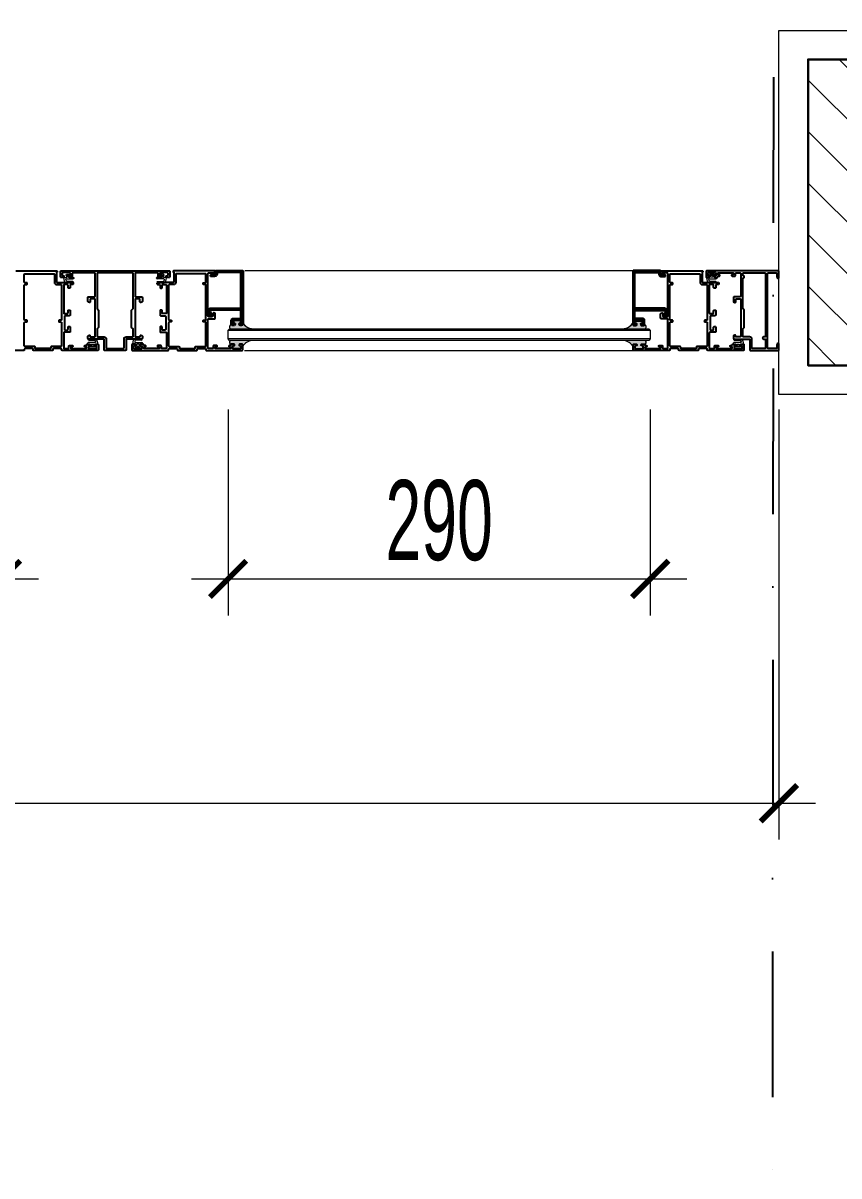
# Model space of a CAD drawing. Header units: millimetres. Extents: x 1336014 to 2939047, y -333549 to -60566.
# Drawn here: x 1463325 to 1463885, y -218156 to -217365 of the extents above; entities that cross this region are included whole.
import ezdxf

# ---------------------------------------------------------------- set-up
doc = ezdxf.new("R2010")
doc.units = ezdxf.units.MM
doc.header["$MEASUREMENT"] = 0
doc.linetypes.add('DASHDOT', pattern=[1, 0.5, -0.25, 0, -0.25])
doc.linetypes.add('HIDDEN', pattern=[0.375, 0.25, -0.125])
for name, color, linetype, lineweight in [('01.Cut', 255, 'Continuous', 35), ('08.Dim', 156, 'Continuous', 15), ('09.Hatch', 250, 'Continuous', 5), ('KT KHUNG BAO', 96, 'Continuous', 9), ('kính', 54, 'Continuous', 9), ('nep', 9, 'Continuous', 15), ('Ron', 15, 'Continuous', 9), ('silicon', 211, 'Continuous', 9), ('wall', 4, 'Continuous', 9), ('Đường gióng', 251, 'Continuous', 9)]:
    doc.layers.add(name, color=color, linetype=linetype, lineweight=lineweight)
doc.layers.add('1', color=4, linetype='Continuous')
doc.layers.add('TRUC', color=250, linetype='DASHDOT')
doc.styles.add('TT5_Text Dim', font='hoatbif.shx', dxfattribs={"width": 0.6})
doc.dimstyles.new('TT5_Dim 1-25', dxfattribs={"dimscale": 25, "dimtxt": 2.2, "dimasz": 1, "dimexe": 1, "dimexo": 0, "dimgap": 0.5, "dimtad": 1, "dimdec": 0, "dimzin": 0, "dimdsep": 46, "dimtxsty": 'TT5_Text Dim', "dimblk": 'ARCHTICK', "dimcen": 0, "dimdle": 1, "dimclrd": 256, "dimclre": 256, "dimclrt": 1, "dimadec": 0, "dimazin": 0, "dimtfac": 0.015, "dimtdec": 0, "dimtix": 1, "dimtmove": 2, "dimatfit": 3, "dimldrblk": 'DOT', "dimfxl": 1, "dimtolj": 1, "dimtzin": 0, "dimlwd": -1, "dimlwe": -1, "dimarcsym": 1})

# ---------------------------------------------------------------- blocks, each defined once
blk = doc.blocks.new('gioang')
at = {"layer": 'Ron'}
for p, q in [((-0.91, 3.28), (-0.91, 3.58)), ((0.83, 3.78), (-0.71, 3.78)), ((4.09, 2.78), (-0.41, 2.78)), ((0, 0), (4.16, 0.1)), ((0.56, 5.29), (0.97, 5.89)), ((0.83, 4.98), (0.73, 4.98)), ((1.03, 3.98), (1.03, 4.78)), ((1.63, 4.13), (1.63, 5.03)), ((3.23, 5.23), (1.83, 5.23)), ((3.43, 4.13), (3.43, 5.03)), ((4.49, 5.29), (4.09, 5.89)), ((4.45, 1.59), (4.58, 2.17)), ((5.54, 1.1), (6.09, 3.51))]:
    blk.add_line(p, q, dxfattribs=at)
for points in [[(-0.1, 0.99), (3.98, 1.2)], [(1.83, 3.93), (3.23, 3.93)]]:
    blk.add_lwpolyline(points, dxfattribs=at)
for points in [[(4.09, 5.89, 0.248897), (3.92, 5.98), (1.13, 5.98, 0.248897), (0.97, 5.89)], [(6.09, 3.51, 0.527023), (5.9, 3.78), (4.23, 3.78, -0.414214), (4.03, 3.98), (4.03, 4.78, -0.414214), (4.23, 4.98), (4.33, 4.98, 0.601413), (4.49, 5.29)]]:
    blk.add_lwpolyline(points, format="xyb", dxfattribs=at)
for centre, radius, start, end in [((-0.71, 3.58), 0.2, 90, 180), ((-0.41, 3.28), 0.5, 180, 270), ((-0.04, 0.5), 0.5, 96.819, 274.7291), ((0.73, 5.18), 0.2, 145.907, 270), ((0.83, 4.78), 0.2, 0, 90), ((0.83, 3.98), 0.2, 270, 0), ((1.83, 5.03), 0.2, 90, 180), ((1.83, 4.13), 0.2, 180, 269.9998), ((3.23, 5.03), 0.2, 0, 90), ((3.23, 4.13), 0.2, 269.9998, 0), ((3.96, 1.7), 0.5, 272.9056, 347.163), ((4.09, 2.28), 0.5, 347.163, 90), ((4.13, 1.6), 1.5, 271.4321, 340.571)]:
    blk.add_arc(centre, radius, start, end, dxfattribs=at)
blk = doc.blocks.new('_ARCHTICK')
at = {"const_width": 0.15}
blk.add_lwpolyline([(-0.5, -0.5), (0.5, 0.5)], dxfattribs=at)
blk = doc.blocks.new('*D2124')
at = {"layer": '08.Dim', "ltscale": 200, "transparency": 16777216}
for p, q in [((1463020.88, -217630.22), (1463020.88, -217771.56)), ((1463310.48, -217630.22), (1463310.48, -217771.56)), ((1462995.88, -217746.56), (1463335.48, -217746.56))]:
    blk.add_line(p, q, dxfattribs=at)
at = {"layer": 'Defpoints', "color": 0, "ltscale": 200, "transparency": 16777216}
for p in [(1463020.88, -217630.22), (1463310.48, -217630.22), (1463310.48, -217746.56)]:
    blk.add_point(p, dxfattribs=at)
at = {"layer": '08.Dim', "ltscale": 200, "transparency": 16777216, "xscale": 25, "yscale": 25, "zscale": 25, "rotation": 180}
blk.add_blockref('_ARCHTICK', (1463020.88, -217746.56), dxfattribs=at)
at = {"layer": '08.Dim', "ltscale": 200, "transparency": 16777216, "xscale": 25, "yscale": 25, "zscale": 25}
blk.add_blockref('_ARCHTICK', (1463310.48, -217746.56), dxfattribs=at)
at = {"layer": '08.Dim', "color": 1, "ltscale": 200, "transparency": 16777216, "insert": (1463165.68, -217706.56), "char_height": 55, "attachment_point": 5, "style": 'TT5_Text Dim'}
blk.add_mtext('\\A1;290', dxfattribs=at)
blk = doc.blocks.new('_DOT')
blk.add_line((-0.5, 0), (-1, 0))
at = {"const_width": 0.5}
blk.add_lwpolyline([(-0.25, 0, 1), (0.25, 0, 1)], format="xyb", close=True, dxfattribs=at)
blk = doc.blocks.new('*D2125')
at = {"layer": '08.Dim', "ltscale": 200, "transparency": 16777216}
for p, q in [((1463465.48, -217630.22), (1463465.48, -217771.56)), ((1463755.08, -217630.22), (1463755.08, -217771.56)), ((1463440.48, -217746.56), (1463780.08, -217746.56))]:
    blk.add_line(p, q, dxfattribs=at)
at = {"layer": 'Defpoints', "color": 0, "ltscale": 200, "transparency": 16777216}
for p in [(1463465.48, -217630.22), (1463755.08, -217630.22), (1463755.08, -217746.56)]:
    blk.add_point(p, dxfattribs=at)
at = {"layer": '08.Dim', "ltscale": 200, "transparency": 16777216, "xscale": 25, "yscale": 25, "zscale": 25, "rotation": 180}
blk.add_blockref('_ARCHTICK', (1463465.48, -217746.56), dxfattribs=at)
at = {"layer": '08.Dim', "ltscale": 200, "transparency": 16777216, "xscale": 25, "yscale": 25, "zscale": 25}
blk.add_blockref('_ARCHTICK', (1463755.08, -217746.56), dxfattribs=at)
at = {"layer": '08.Dim', "color": 1, "ltscale": 200, "transparency": 16777216, "insert": (1463610.28, -217706.56), "char_height": 55, "attachment_point": 5, "style": 'TT5_Text Dim'}
blk.add_mtext('\\A1;290', dxfattribs=at)
blk = doc.blocks.new('*D2135')
at = {"layer": '08.Dim', "ltscale": 200, "transparency": 16777216}
for p, q in [((1462043.38, -217630.22), (1462043.38, -217925.56)), ((1463843.38, -217630.22), (1463843.38, -217925.56)), ((1462018.38, -217900.56), (1463868.38, -217900.56))]:
    blk.add_line(p, q, dxfattribs=at)
at = {"layer": 'Defpoints', "color": 0, "ltscale": 200, "transparency": 16777216}
for p in [(1462043.38, -217630.22), (1463843.38, -217630.22), (1463843.38, -217900.56)]:
    blk.add_point(p, dxfattribs=at)
at = {"layer": '08.Dim', "ltscale": 200, "transparency": 16777216, "xscale": 25, "yscale": 25, "zscale": 25, "rotation": 180}
blk.add_blockref('_ARCHTICK', (1462043.38, -217900.56), dxfattribs=at)
at = {"layer": '08.Dim', "ltscale": 200, "transparency": 16777216, "xscale": 25, "yscale": 25, "zscale": 25}
blk.add_blockref('_ARCHTICK', (1463843.38, -217900.56), dxfattribs=at)
at = {"layer": '08.Dim', "color": 1, "ltscale": 200, "transparency": 16777216, "insert": (1462943.38, -217860.56), "char_height": 55, "attachment_point": 5, "style": 'TT5_Text Dim'}
blk.add_mtext('\\A1;1800', dxfattribs=at)

msp = doc.modelspace()

# ---------------------------------------------------------------- hatches: boundary and pattern name
at = {"layer": '09.Hatch', "ltscale": 0.5}
h = msp.add_hatch(dxfattribs=at)
h.set_pattern_fill('ANSI31', color=256, scale=200, angle=180, style=0)
h.set_pattern_definition([(315, (1456476.283, -216805.24), (-17.67767, -17.67767), [])])
h.paths.add_polyline_path([(1463863.38, -217599.93), (1464047.14, -217599.93), (1464047.14, -217511.4), (1464065.02, -217511.4), (1464032.74, -217499.06), (1464047.14, -217487.2), (1464047.14, -217389.93), (1463863.38, -217389.93)])
at = {"layer": 'Đường gióng'}
for points in [[(1463478.5, -217573.6, 0.10198), (1463481.9, -217574.8), (1463466.94, -217574.8, -0.235459), (1463466.56, -217573.01, -0.252466), (1463467.88, -217571.58), (1463467.88, -217571.75, 0.414214), (1463468.38, -217572.25), (1463469.59, -217572.25, 0.339454), (1463470.07, -217571.88), (1463470.17, -217571.51, 0.493145), (1463469.98, -217571.25), (1463469.38, -217571.25, -0.414214), (1463468.88, -217570.75), (1463468.88, -217569.45, -0.414214), (1463469.38, -217568.95), (1463473.98, -217568.95, -0.414214), (1463474.48, -217569.45), (1463474.48, -217570.75, -0.414214), (1463473.98, -217571.25), (1463473.38, -217571.25, 0.493145), (1463473.19, -217571.51), (1463473.29, -217571.88, 0.339454), (1463473.77, -217572.25), (1463474.98, -217572.25, 0.414214), (1463475.48, -217571.75), (1463475.48, -217570.6, 0.124876)], [(1463740.26, -217573.6, -0.10198), (1463736.86, -217574.8), (1463751.82, -217574.8, 0.235459), (1463752.21, -217573.01, 0.252466), (1463750.88, -217571.58), (1463750.88, -217571.75, -0.414214), (1463750.38, -217572.25), (1463749.17, -217572.25, -0.339454), (1463748.69, -217571.88), (1463748.59, -217571.51, -0.493145), (1463748.78, -217571.25), (1463749.38, -217571.25, 0.414214), (1463749.88, -217570.75), (1463749.88, -217569.45, 0.414214), (1463749.38, -217568.95), (1463744.78, -217568.95, 0.414214), (1463744.28, -217569.45), (1463744.28, -217570.75, 0.414214), (1463744.78, -217571.25), (1463745.38, -217571.25, -0.493145), (1463745.57, -217571.51), (1463745.47, -217571.88, -0.339454), (1463744.99, -217572.25), (1463743.78, -217572.25, -0.414214), (1463743.28, -217571.75), (1463743.28, -217570.6, -0.124876)], [(1463472.92, -217586.34), (1463473.78, -217586.34, -0.414214), (1463474.28, -217586.84), (1463474.28, -217588.14, -0.414214), (1463473.78, -217588.64), (1463469.18, -217588.64, -0.414214), (1463468.68, -217588.14), (1463468.68, -217586.84, -0.414214), (1463469.18, -217586.34), (1463470.04, -217586.34), (1463469.77, -217585.34), (1463466.93, -217585.34, -0.347773), (1463466.94, -217582.78), (1463482.55, -217582.79, 0.252972), (1463475.48, -217586.98), (1463475.48, -217585.34), (1463473.19, -217585.34)], [(1463743.28, -217586.98), (1463743.28, -217585.84, -0.414214), (1463743.78, -217585.34), (1463745.19, -217585.34, -0.339454), (1463745.67, -217585.71), (1463745.77, -217586.08, -0.493145), (1463745.58, -217586.34), (1463744.98, -217586.34, 0.414214), (1463744.48, -217586.84), (1463744.48, -217588.14, 0.414214), (1463744.98, -217588.64), (1463749.58, -217588.64, 0.414214), (1463750.08, -217588.14), (1463750.08, -217586.84, 0.414214), (1463749.58, -217586.34), (1463748.98, -217586.34, -0.493145), (1463748.79, -217586.08), (1463748.89, -217585.71, -0.339454), (1463749.37, -217585.34), (1463750.78, -217585.34, -0.406996), (1463751.28, -217585.82, 0.452226), (1463751.82, -217582.78), (1463736.21, -217582.79, -0.253001)]]:
    msp.add_hatch(color=256, dxfattribs=at).paths.add_polyline_path(points)

# ---------------------------------------------------------------- linework, layer by layer
at = {"layer": '01.Cut'}
for points in [[(1463458.18, -217535.95, 0.414214), (1463457.68, -217536.45), (1463457.68, -217537.15, -0.414214), (1463456.18, -217538.65), (1463453.8, -217538.65, -0.668179), (1463453.59, -217538.14), (1463454.33, -217537.4, -0.339454), (1463454.93, -217537.32), (1463455.44, -217537.61, 0.131652), (1463455.59, -217537.65), (1463456.18, -217537.65, 0.414214), (1463456.68, -217537.15), (1463456.68, -217535.45, -0.414214), (1463457.18, -217534.95), (1463475.18, -217534.95, -0.414214), (1463475.48, -217535.25), (1463475.48, -217571.75, -0.414214), (1463474.98, -217572.25), (1463473.77, -217572.25, -0.339454), (1463473.29, -217571.88), (1463473.19, -217571.51, -0.493145), (1463473.38, -217571.25), (1463473.98, -217571.25, 0.414214), (1463474.48, -217570.75), (1463474.48, -217569.45, 0.414214), (1463473.98, -217568.95), (1463469.38, -217568.95, 0.414214), (1463468.88, -217569.45), (1463468.88, -217570.75, 0.414214), (1463469.38, -217571.25), (1463469.98, -217571.25, -0.493145), (1463470.17, -217571.51), (1463470.07, -217571.88, -0.339454), (1463469.59, -217572.25), (1463468.38, -217572.25, -0.414214), (1463467.88, -217571.75), (1463467.88, -217568.95, -0.414214), (1463468.88, -217567.95), (1463473.98, -217567.95, 0.414214), (1463474.48, -217567.45), (1463474.48, -217562.39, 0.414214), (1463473.98, -217561.89), (1463453.98, -217561.89, 0.57735), (1463453.11, -217563.39), (1463453.94, -217564.83, 0.213422), (1463454.27, -217565.07, -0.40704), (1463454.82, -217565.88, -0.697588), (1463453.52, -217566.1), (1463452.25, -217563.89, -0.57735), (1463453.98, -217560.89), (1463473.98, -217560.89, 0.414214), (1463474.48, -217560.39), (1463474.48, -217536.45, 0.414214), (1463473.98, -217535.95)], [(1463760.68, -217536.04, -0.414214), (1463761.18, -217536.54), (1463761.18, -217537.24, 0.414214), (1463762.68, -217538.74), (1463765.06, -217538.74, 0.668179), (1463765.28, -217538.22), (1463764.53, -217537.48, 0.339454), (1463763.93, -217537.4), (1463763.42, -217537.69, -0.131652), (1463763.27, -217537.74), (1463762.68, -217537.74, -0.414214), (1463762.18, -217537.24), (1463762.18, -217535.54, 0.414214), (1463761.68, -217535.04), (1463743.68, -217535.04, 0.414214), (1463743.38, -217535.34), (1463743.38, -217571.84, 0.414214), (1463743.88, -217572.34), (1463745.09, -217572.34, 0.339454), (1463745.57, -217571.96), (1463745.67, -217571.59, 0.493145), (1463745.48, -217571.34), (1463744.88, -217571.34, -0.414214), (1463744.38, -217570.84), (1463744.38, -217569.54, -0.414214), (1463744.88, -217569.04), (1463749.48, -217569.04, -0.414214), (1463749.98, -217569.54), (1463749.98, -217570.84, -0.414214), (1463749.48, -217571.34), (1463748.88, -217571.34, 0.493145), (1463748.69, -217571.59), (1463748.79, -217571.96, 0.339454), (1463749.27, -217572.34), (1463750.48, -217572.34, 0.414214), (1463750.98, -217571.84), (1463750.98, -217569.04, 0.414214), (1463749.98, -217568.04), (1463744.88, -217568.04, -0.414214), (1463744.38, -217567.54), (1463744.38, -217562.48, -0.414214), (1463744.88, -217561.98), (1463764.88, -217561.98, -0.57735), (1463765.75, -217563.48), (1463764.92, -217564.91, -0.213422), (1463764.59, -217565.15, 0.40704), (1463764.04, -217565.96, 0.697588), (1463765.34, -217566.19), (1463766.61, -217563.98, 0.57735), (1463764.88, -217560.98), (1463744.88, -217560.98, -0.414214), (1463744.38, -217560.48), (1463744.38, -217536.54, -0.414214), (1463744.88, -217536.04)]]:
    msp.add_lwpolyline(points, format="xyb", close=True, dxfattribs=at)
at = {"layer": '1'}
msp.add_lwpolyline([(1463319.78, -217535.04), (1463347.78, -217535.04, -0.414214), (1463348.28, -217535.54, -0.414214), (1463347.78, -217536.04), (1463347.78, -217542.54, 0.414214), (1463348.28, -217543.04), (1463358.78, -217543.04, -0.414214), (1463359.28, -217543.54), (1463359.28, -217543.94, -0.414214), (1463358.78, -217544.44), (1463357.68, -217544.44, 0.414214), (1463357.18, -217544.94), (1463357.18, -217546.44, -0.414214), (1463356.68, -217546.94), (1463356.18, -217546.94, -0.414214), (1463355.68, -217546.44), (1463355.68, -217544.94, 0.414214), (1463355.18, -217544.44), (1463353.18, -217544.44, 0.414214), (1463352.68, -217544.94), (1463352.68, -217563.94, 0.414214), (1463353.18, -217564.44), (1463355.18, -217564.44, 0.414214), (1463355.68, -217563.94), (1463355.68, -217562.44, -0.414214), (1463356.18, -217561.94), (1463356.68, -217561.94, -0.414214), (1463357.18, -217562.44), (1463357.18, -217565.34, -0.414214), (1463356.68, -217565.84), (1463353.78, -217565.84, 0.414214), (1463353.28, -217566.34), (1463353.28, -217575.3, 0.414214), (1463353.78, -217575.8), (1463355.18, -217575.8, 0.414214), (1463355.68, -217575.3), (1463355.68, -217573.8, -0.414214), (1463356.18, -217573.3), (1463356.68, -217573.3, -0.414214), (1463357.18, -217573.8), (1463357.18, -217576.7, -0.414214), (1463356.68, -217577.2), (1463353.18, -217577.2, 0.414214), (1463352.68, -217577.7), (1463352.68, -217587.94, 0.414214), (1463353.18, -217588.44), (1463355.78, -217588.44, 0.414214), (1463356.28, -217587.94), (1463356.28, -217586.74, -0.414214), (1463356.78, -217586.24), (1463358.49, -217586.24, -0.414214), (1463358.98, -217586.73), (1463358.98, -217586.75, -0.414214), (1463358.49, -217587.24), (1463357.98, -217587.24, 0.414214), (1463357.48, -217587.74), (1463357.48, -217587.94, 0.414214), (1463357.98, -217588.44), (1463367.98, -217588.44, 0.414214), (1463368.48, -217587.94), (1463368.48, -217587.74, 0.414214), (1463367.98, -217587.24), (1463367.47, -217587.24, -0.414214), (1463366.98, -217586.75), (1463366.98, -217586.73, -0.414214), (1463367.47, -217586.24), (1463368.18, -217586.24, 0.414214), (1463368.48, -217585.94), (1463368.48, -217585.84, -0.414214), (1463368.98, -217585.34), (1463370.39, -217585.34, -0.339454), (1463370.87, -217585.71), (1463370.97, -217586.08, -0.493145), (1463370.78, -217586.34), (1463370.18, -217586.34, 0.414214), (1463369.68, -217586.84), (1463369.68, -217588.14, 0.414214), (1463370.18, -217588.64), (1463374.78, -217588.64, 0.414214), (1463375.28, -217588.14), (1463375.28, -217586.84, 0.414214), (1463374.78, -217586.34), (1463374.18, -217586.34, -0.493145), (1463373.99, -217586.08), (1463374.09, -217585.71, -0.339454), (1463374.57, -217585.34), (1463375.98, -217585.34, -0.414214), (1463376.48, -217585.84), (1463376.48, -217589.34, -0.414214), (1463375.98, -217589.84), (1463351.78, -217589.84, -0.414214), (1463351.28, -217589.34), (1463351.28, -217588.84, 0.414214), (1463350.78, -217588.34), (1463345.78, -217588.34, 0.414214), (1463345.28, -217588.84), (1463345.28, -217589.34, -0.414214), (1463344.78, -217589.84), (1463332.18, -217589.84, -0.414214), (1463331.68, -217589.34), (1463331.68, -217588.84, 0.414214), (1463331.18, -217588.34), (1463326.18, -217588.34, 0.414214), (1463325.68, -217588.84), (1463325.68, -217589.34, -0.414214), (1463325.18, -217589.84), (1463300.98, -217589.84, -0.414214)], format="xyb", dxfattribs=at)
for points in [[(1463327.68, -217569.44, 0.414214), (1463327.18, -217568.94), (1463326.18, -217568.94, -0.414214), (1463325.68, -217568.44), (1463325.68, -217544.94, -0.414214), (1463326.18, -217544.44), (1463327.18, -217544.44, 0.414214), (1463327.68, -217543.94), (1463327.68, -217543.74, 0.414214), (1463327.18, -217543.24), (1463326.18, -217543.24, -0.414214), (1463325.68, -217542.74), (1463325.68, -217537.54, -0.414214), (1463326.18, -217537.04), (1463345.88, -217537.04, -0.414214), (1463346.38, -217537.54), (1463346.38, -217542.94, 0.414214), (1463347.88, -217544.44), (1463350.78, -217544.44, -0.414214), (1463351.28, -217544.94), (1463351.28, -217568.44, -0.414214), (1463350.78, -217568.94), (1463349.78, -217568.94, 0.414214), (1463349.28, -217569.44), (1463349.28, -217569.64, 0.414214), (1463349.78, -217570.14), (1463350.78, -217570.14, -0.414214), (1463351.28, -217570.64), (1463351.28, -217586.44, -0.414214), (1463350.78, -217586.94), (1463344.38, -217586.94, 0.414214), (1463343.88, -217587.44), (1463343.88, -217587.94, -0.414214), (1463343.38, -217588.44), (1463333.58, -217588.44, -0.414214), (1463333.08, -217587.94), (1463333.08, -217587.44, 0.414214), (1463332.58, -217586.94), (1463326.18, -217586.94, -0.414214), (1463325.68, -217586.44), (1463325.68, -217570.64, -0.414214), (1463326.18, -217570.14), (1463327.18, -217570.14, 0.414214), (1463327.68, -217569.64)], [(1463387.98, -217535.04), (1463424.98, -217535.04, -0.414214), (1463425.48, -217535.54), (1463425.48, -217539.04, -0.414214), (1463424.98, -217539.54), (1463423.57, -217539.54, -0.339454), (1463423.09, -217539.16), (1463422.99, -217538.79, -0.493145), (1463423.18, -217538.54), (1463423.78, -217538.54, 0.414214), (1463424.28, -217538.04), (1463424.28, -217536.74, 0.414214), (1463423.78, -217536.24), (1463419.18, -217536.24, 0.414214), (1463418.68, -217536.74), (1463418.68, -217538.04, 0.414214), (1463419.18, -217538.54), (1463419.78, -217538.54, -0.493145), (1463419.97, -217538.79), (1463419.87, -217539.16, -0.339454), (1463419.39, -217539.54), (1463417.98, -217539.54, -0.414214), (1463417.48, -217539.04), (1463417.48, -217536.94, 0.414214), (1463416.98, -217536.44), (1463402.18, -217536.44, 0.414214), (1463401.68, -217536.94), (1463401.68, -217552.34, 0.414214), (1463402.18, -217552.84), (1463406.18, -217552.84, -0.414214), (1463406.68, -217553.34), (1463406.68, -217556.06, -0.339454), (1463406.31, -217556.54), (1463405.66, -217556.72, -0.493145), (1463405.03, -217556.24), (1463405.03, -217554.74, 0.414214), (1463404.53, -217554.24), (1463402.18, -217554.24, 0.414214), (1463401.68, -217554.74), (1463401.68, -217579.94, 0.414214), (1463402.18, -217580.44), (1463404.78, -217580.44, 0.414214), (1463405.28, -217579.94), (1463405.28, -217579.54, -0.493145), (1463405.66, -217579.25), (1463406.31, -217579.42, -0.339454), (1463406.68, -217579.9), (1463406.68, -217581.34, -0.414214), (1463406.18, -217581.84), (1463395.98, -217581.84, 0.414214), (1463395.48, -217582.34), (1463395.48, -217589.34, -0.414214), (1463394.98, -217589.84), (1463387.98, -217589.84), (1463380.98, -217589.84, -0.414214), (1463380.48, -217589.34), (1463380.48, -217582.34, 0.414214), (1463379.98, -217581.84), (1463369.78, -217581.84, -0.414214), (1463369.28, -217581.34), (1463369.28, -217579.9, -0.339454), (1463369.65, -217579.42), (1463370.3, -217579.25, -0.493145), (1463370.68, -217579.54), (1463370.68, -217579.94, 0.414214), (1463371.18, -217580.44), (1463373.78, -217580.44, 0.414214), (1463374.28, -217579.94), (1463374.28, -217554.74, 0.414214), (1463373.78, -217554.24), (1463371.43, -217554.24, 0.414214), (1463370.93, -217554.74), (1463370.93, -217556.24, -0.493145), (1463370.3, -217556.72), (1463369.65, -217556.54, -0.339454), (1463369.28, -217556.06), (1463369.28, -217553.34, -0.414214), (1463369.78, -217552.84), (1463373.78, -217552.84, 0.414214), (1463374.28, -217552.34), (1463374.28, -217536.94, 0.414214), (1463373.78, -217536.44), (1463358.98, -217536.44, 0.414214), (1463358.48, -217536.94), (1463358.48, -217539.04, -0.414214), (1463357.98, -217539.54), (1463356.57, -217539.54, -0.339454), (1463356.09, -217539.16), (1463355.99, -217538.79, -0.493145), (1463356.18, -217538.54), (1463356.78, -217538.54, 0.414214), (1463357.28, -217538.04), (1463357.28, -217536.74, 0.414214), (1463356.78, -217536.24), (1463352.18, -217536.24, 0.414214), (1463351.68, -217536.74), (1463351.68, -217538.04, 0.414214), (1463352.18, -217538.54), (1463352.78, -217538.54, -0.493145), (1463352.97, -217538.79), (1463352.87, -217539.16, -0.339454), (1463352.39, -217539.54), (1463350.98, -217539.54, -0.414214), (1463350.48, -217539.04), (1463350.48, -217535.54, -0.414214), (1463350.98, -217535.04)], [(1463387.98, -217535.04), (1463424.98, -217535.04, -0.414214), (1463425.48, -217535.54), (1463425.48, -217539.04, -0.414214), (1463424.98, -217539.54), (1463423.57, -217539.54, -0.339454), (1463423.09, -217539.16), (1463422.99, -217538.79, -0.493145), (1463423.18, -217538.54), (1463423.78, -217538.54, 0.414214), (1463424.28, -217538.04), (1463424.28, -217536.74, 0.414214), (1463423.78, -217536.24), (1463419.18, -217536.24, 0.414214), (1463418.68, -217536.74), (1463418.68, -217538.04, 0.414214), (1463419.18, -217538.54), (1463419.78, -217538.54, -0.493145), (1463419.97, -217538.79), (1463419.87, -217539.16, -0.339454), (1463419.39, -217539.54), (1463417.98, -217539.54, -0.414214), (1463417.48, -217539.04), (1463417.48, -217536.94, 0.414214), (1463416.98, -217536.44), (1463402.18, -217536.44, 0.414214), (1463401.68, -217536.94), (1463401.68, -217552.34, 0.414214), (1463402.18, -217552.84), (1463406.18, -217552.84, -0.414214), (1463406.68, -217553.34), (1463406.68, -217556.06, -0.339454), (1463406.31, -217556.54), (1463405.66, -217556.72, -0.493145), (1463405.03, -217556.24), (1463405.03, -217554.74, 0.414214), (1463404.53, -217554.24), (1463402.18, -217554.24, 0.414214), (1463401.68, -217554.74), (1463401.68, -217579.94, 0.414214), (1463402.18, -217580.44), (1463404.78, -217580.44, 0.414214), (1463405.28, -217579.94), (1463405.28, -217579.54, -0.493145), (1463405.66, -217579.25), (1463406.31, -217579.42, -0.339454), (1463406.68, -217579.9), (1463406.68, -217581.34, -0.414214), (1463406.18, -217581.84), (1463395.98, -217581.84, 0.414214), (1463395.48, -217582.34), (1463395.48, -217589.34, -0.414214), (1463394.98, -217589.84), (1463387.98, -217589.84), (1463380.98, -217589.84, -0.414214), (1463380.48, -217589.34), (1463380.48, -217582.34, 0.414214), (1463379.98, -217581.84), (1463369.78, -217581.84, -0.414214), (1463369.28, -217581.34), (1463369.28, -217579.9, -0.339454), (1463369.65, -217579.42), (1463370.3, -217579.25, -0.493145), (1463370.68, -217579.54), (1463370.68, -217579.94, 0.414214), (1463371.18, -217580.44), (1463373.78, -217580.44, 0.414214), (1463374.28, -217579.94), (1463374.28, -217554.74, 0.414214), (1463373.78, -217554.24), (1463371.43, -217554.24, 0.414214), (1463370.93, -217554.74), (1463370.93, -217556.24, -0.493145), (1463370.3, -217556.72), (1463369.65, -217556.54, -0.339454), (1463369.28, -217556.06), (1463369.28, -217553.34, -0.414214), (1463369.78, -217552.84), (1463373.78, -217552.84, 0.414214), (1463374.28, -217552.34), (1463374.28, -217536.94, 0.414214), (1463373.78, -217536.44), (1463358.98, -217536.44, 0.414214), (1463358.48, -217536.94), (1463358.48, -217539.04, -0.414214), (1463357.98, -217539.54), (1463356.57, -217539.54, -0.339454), (1463356.09, -217539.16), (1463355.99, -217538.79, -0.493145), (1463356.18, -217538.54), (1463356.78, -217538.54, 0.414214), (1463357.28, -217538.04), (1463357.28, -217536.74, 0.414214), (1463356.78, -217536.24), (1463352.18, -217536.24, 0.414214), (1463351.68, -217536.74), (1463351.68, -217538.04, 0.414214), (1463352.18, -217538.54), (1463352.78, -217538.54, -0.493145), (1463352.97, -217538.79), (1463352.87, -217539.16, -0.339454), (1463352.39, -217539.54), (1463350.98, -217539.54, -0.414214), (1463350.48, -217539.04), (1463350.48, -217535.54, -0.414214), (1463350.98, -217535.04)], [(1463376.68, -217573.94), (1463375.68, -217574.94), (1463375.68, -217579.94, 0.414214), (1463376.18, -217580.44), (1463380.38, -217580.44, -0.414214), (1463381.88, -217581.94), (1463381.88, -217587.94, 0.414214), (1463382.38, -217588.44), (1463387.98, -217588.44), (1463393.58, -217588.44, 0.414214), (1463394.08, -217587.94), (1463394.08, -217581.94, -0.414214), (1463395.58, -217580.44), (1463399.78, -217580.44, 0.414214), (1463400.28, -217579.94), (1463400.28, -217574.94), (1463399.28, -217573.94), (1463399.28, -217561.94), (1463400.28, -217560.94), (1463400.28, -217536.94, 0.414214), (1463399.78, -217536.44), (1463387.98, -217536.44), (1463376.18, -217536.44, 0.414214), (1463375.68, -217536.94), (1463375.68, -217560.94), (1463376.68, -217561.94)], [(1463376.68, -217573.94), (1463375.68, -217574.94), (1463375.68, -217579.94, 0.414214), (1463376.18, -217580.44), (1463380.38, -217580.44, -0.414214), (1463381.88, -217581.94), (1463381.88, -217587.94, 0.414214), (1463382.38, -217588.44), (1463387.98, -217588.44), (1463393.58, -217588.44, 0.414214), (1463394.08, -217587.94), (1463394.08, -217581.94, -0.414214), (1463395.58, -217580.44), (1463399.78, -217580.44, 0.414214), (1463400.28, -217579.94), (1463400.28, -217574.94), (1463399.28, -217573.94), (1463399.28, -217561.94), (1463400.28, -217560.94), (1463400.28, -217536.94, 0.414214), (1463399.78, -217536.44), (1463387.98, -217536.44), (1463376.18, -217536.44, 0.414214), (1463375.68, -217536.94), (1463375.68, -217560.94), (1463376.68, -217561.94)], [(1463407.48, -217587.94), (1463407.48, -217587.74, -0.414214), (1463407.98, -217587.24), (1463408.49, -217587.24, 0.414214), (1463408.98, -217586.75), (1463408.98, -217586.73, 0.414214), (1463408.49, -217586.24), (1463407.78, -217586.24, -0.414214), (1463407.48, -217585.94), (1463407.48, -217585.84, 0.414214), (1463406.98, -217585.34), (1463405.57, -217585.34, 0.339454), (1463405.09, -217585.71), (1463404.99, -217586.08, 0.493145), (1463405.18, -217586.34), (1463405.78, -217586.34, -0.414214), (1463406.28, -217586.84), (1463406.28, -217588.14, -0.414214), (1463405.78, -217588.64), (1463401.18, -217588.64, -0.414214), (1463400.68, -217588.14), (1463400.68, -217586.84, -0.414214), (1463401.18, -217586.34), (1463401.78, -217586.34, 0.493145), (1463401.97, -217586.08), (1463401.87, -217585.71, 0.339454), (1463401.39, -217585.34), (1463399.98, -217585.34, 0.414214), (1463399.48, -217585.84), (1463399.48, -217589.34, 0.414214), (1463399.98, -217589.84), (1463424.18, -217589.84, 0.414214), (1463424.68, -217589.34), (1463424.68, -217588.84, -0.414214), (1463425.18, -217588.34), (1463430.18, -217588.34, -0.414214), (1463430.68, -217588.84), (1463430.68, -217589.34, 0.414214), (1463431.18, -217589.84), (1463443.78, -217589.84, 0.414214), (1463444.28, -217589.34), (1463444.28, -217588.84, -0.414214), (1463444.78, -217588.34), (1463449.78, -217588.34, -0.414214), (1463450.28, -217588.84), (1463450.28, -217589.34, 0.414214), (1463450.78, -217589.84), (1463474.98, -217589.84, 0.414214), (1463475.48, -217589.34), (1463475.48, -217585.84, 0.414214), (1463474.98, -217585.34), (1463473.57, -217585.34, 0.339454), (1463473.09, -217585.71), (1463472.99, -217586.08, 0.493145), (1463473.18, -217586.34), (1463473.78, -217586.34, -0.414214), (1463474.28, -217586.84), (1463474.28, -217588.14, -0.414214), (1463473.78, -217588.64), (1463469.18, -217588.64, -0.414214), (1463468.68, -217588.14), (1463468.68, -217586.84, -0.414214), (1463469.18, -217586.34), (1463469.78, -217586.34, 0.493145), (1463469.97, -217586.08), (1463469.87, -217585.71, 0.339454), (1463469.39, -217585.34), (1463467.98, -217585.34, 0.414214), (1463467.48, -217585.84), (1463467.48, -217585.94, -0.414214), (1463467.18, -217586.24), (1463466.47, -217586.24, 0.414214), (1463465.98, -217586.73), (1463465.98, -217586.75, 0.414214), (1463466.47, -217587.24), (1463466.98, -217587.24, -0.414214), (1463467.48, -217587.74), (1463467.48, -217587.94, -0.414214), (1463466.98, -217588.44), (1463456.98, -217588.44, -0.414214), (1463456.48, -217587.94), (1463456.48, -217587.74, -0.414214), (1463456.98, -217587.24), (1463457.49, -217587.24, 0.414214), (1463457.98, -217586.75), (1463457.98, -217586.73, 0.414214), (1463457.49, -217586.24), (1463455.78, -217586.24, 0.414214), (1463455.28, -217586.74), (1463455.28, -217587.94, -0.414214), (1463454.78, -217588.44), (1463452.18, -217588.44, -0.414214), (1463451.68, -217587.94), (1463451.68, -217568.44, -0.414214), (1463452.18, -217567.94), (1463456.18, -217567.94, 0.414214), (1463456.68, -217567.44), (1463456.68, -217564.61, 0.339454), (1463456.31, -217564.13), (1463455.66, -217563.95, 0.493145), (1463455.03, -217564.44), (1463455.03, -217566.04, -0.414214), (1463454.53, -217566.54), (1463452.18, -217566.54, -0.414214), (1463451.68, -217566.04), (1463451.68, -217536.94, -0.414214), (1463452.18, -217536.44), (1463455.18, -217536.44, -0.414214), (1463455.68, -217536.94), (1463455.68, -217537.34, 0.493145), (1463456.06, -217537.62), (1463456.31, -217537.56, 0.339454), (1463456.68, -217537.07), (1463456.68, -217535.54, 0.414214), (1463456.18, -217535.04), (1463428.18, -217535.04, 0.414214), (1463427.68, -217535.54, 0.414214), (1463428.18, -217536.04), (1463428.18, -217542.54, -0.414214), (1463427.68, -217543.04), (1463417.18, -217543.04, 0.414214), (1463416.68, -217543.54), (1463416.68, -217543.94, 0.414214), (1463417.18, -217544.44), (1463418.28, -217544.44, -0.414214), (1463418.78, -217544.94), (1463418.78, -217546.44, 0.414214), (1463419.28, -217546.94), (1463419.78, -217546.94, 0.414214), (1463420.28, -217546.44), (1463420.28, -217544.94, -0.414214), (1463420.78, -217544.44), (1463422.78, -217544.44, -0.414214), (1463423.28, -217544.94), (1463423.28, -217563.94, -0.414214), (1463422.78, -217564.44), (1463420.78, -217564.44, -0.414214), (1463420.28, -217563.94), (1463420.28, -217562.44, 0.414214), (1463419.78, -217561.94), (1463419.28, -217561.94, 0.414214), (1463418.78, -217562.44), (1463418.78, -217565.34, 0.414214), (1463419.28, -217565.84), (1463422.18, -217565.84, -0.414214), (1463422.68, -217566.34), (1463422.68, -217575.3, -0.414214), (1463422.18, -217575.8), (1463420.78, -217575.8, -0.414214), (1463420.28, -217575.3), (1463420.28, -217573.8, 0.414214), (1463419.78, -217573.3), (1463419.28, -217573.3, 0.414214), (1463418.78, -217573.8), (1463418.78, -217576.7, 0.414214), (1463419.28, -217577.2), (1463422.78, -217577.2, -0.414214), (1463423.28, -217577.7), (1463423.28, -217587.94, -0.414214), (1463422.78, -217588.44), (1463420.18, -217588.44, -0.414214), (1463419.68, -217587.94), (1463419.68, -217586.74, 0.414214), (1463419.18, -217586.24), (1463417.47, -217586.24, 0.414214), (1463416.98, -217586.73), (1463416.98, -217586.75, 0.414214), (1463417.47, -217587.24), (1463417.98, -217587.24, -0.414214), (1463418.48, -217587.74), (1463418.48, -217587.94, -0.414214), (1463417.98, -217588.44), (1463407.98, -217588.44, -0.414214)], [(1463448.28, -217569.44, -0.414214), (1463448.78, -217568.94), (1463449.78, -217568.94, 0.414214), (1463450.28, -217568.44), (1463450.28, -217544.94, 0.414214), (1463449.78, -217544.44), (1463448.78, -217544.44, -0.414214), (1463448.28, -217543.94), (1463448.28, -217543.74, -0.414214), (1463448.78, -217543.24), (1463449.78, -217543.24, 0.414214), (1463450.28, -217542.74), (1463450.28, -217537.54, 0.414214), (1463449.78, -217537.04), (1463430.08, -217537.04, 0.414214), (1463429.58, -217537.54), (1463429.58, -217542.94, -0.414214), (1463428.08, -217544.44), (1463425.18, -217544.44, 0.414214), (1463424.68, -217544.94), (1463424.68, -217568.44, 0.414214), (1463425.18, -217568.94), (1463426.18, -217568.94, -0.414214), (1463426.68, -217569.44), (1463426.68, -217569.64, -0.414214), (1463426.18, -217570.14), (1463425.18, -217570.14, 0.414214), (1463424.68, -217570.64), (1463424.68, -217586.44, 0.414214), (1463425.18, -217586.94), (1463431.58, -217586.94, -0.414214), (1463432.08, -217587.44), (1463432.08, -217587.94, 0.414214), (1463432.58, -217588.44), (1463442.38, -217588.44, 0.414214), (1463442.88, -217587.94), (1463442.88, -217587.44, -0.414214), (1463443.38, -217586.94), (1463449.78, -217586.94, 0.414214), (1463450.28, -217586.44), (1463450.28, -217570.64, 0.414214), (1463449.78, -217570.14), (1463448.78, -217570.14, -0.414214), (1463448.28, -217569.64)], [(1463811.38, -217587.94), (1463811.38, -217587.74, 0.414214), (1463810.88, -217587.24), (1463810.37, -217587.24, -0.414214), (1463809.88, -217586.75), (1463809.88, -217586.73, -0.414214), (1463810.37, -217586.24), (1463811.08, -217586.24, 0.414214), (1463811.38, -217585.94), (1463811.38, -217585.84, -0.414214), (1463811.88, -217585.34), (1463813.29, -217585.34, -0.339454), (1463813.77, -217585.71), (1463813.87, -217586.08, -0.493145), (1463813.68, -217586.34), (1463813.08, -217586.34, 0.414214), (1463812.58, -217586.84), (1463812.58, -217588.14, 0.414214), (1463813.08, -217588.64), (1463817.68, -217588.64, 0.414214), (1463818.18, -217588.14), (1463818.18, -217586.84, 0.414214), (1463817.68, -217586.34), (1463817.08, -217586.34, -0.493145), (1463816.89, -217586.08), (1463816.99, -217585.71, -0.339454), (1463817.47, -217585.34), (1463818.88, -217585.34, -0.414214), (1463819.38, -217585.84), (1463819.38, -217589.34, -0.414214), (1463818.88, -217589.84), (1463794.68, -217589.84, -0.414214), (1463794.18, -217589.34), (1463794.18, -217588.84, 0.414214), (1463793.68, -217588.34), (1463788.68, -217588.34, 0.414214), (1463788.18, -217588.84), (1463788.18, -217589.34, -0.414214), (1463787.68, -217589.84), (1463775.08, -217589.84, -0.414214), (1463774.58, -217589.34), (1463774.58, -217588.84, 0.414214), (1463774.08, -217588.34), (1463769.08, -217588.34, 0.414214), (1463768.58, -217588.84), (1463768.58, -217589.34, -0.414214), (1463768.08, -217589.84), (1463743.88, -217589.84, -0.414214), (1463743.38, -217589.34), (1463743.38, -217585.84, -0.414214), (1463743.88, -217585.34), (1463745.29, -217585.34, -0.339454), (1463745.77, -217585.71), (1463745.87, -217586.08, -0.493145), (1463745.68, -217586.34), (1463745.08, -217586.34, 0.414214), (1463744.58, -217586.84), (1463744.58, -217588.14, 0.414214), (1463745.08, -217588.64), (1463749.68, -217588.64, 0.414214), (1463750.18, -217588.14), (1463750.18, -217586.84, 0.414214), (1463749.68, -217586.34), (1463749.08, -217586.34, -0.493145), (1463748.89, -217586.08), (1463748.99, -217585.71, -0.339454), (1463749.47, -217585.34), (1463750.88, -217585.34, -0.414214), (1463751.38, -217585.84), (1463751.38, -217585.94, 0.414214), (1463751.68, -217586.24), (1463752.39, -217586.24, -0.414214), (1463752.88, -217586.73), (1463752.88, -217586.75, -0.414214), (1463752.39, -217587.24), (1463751.88, -217587.24, 0.414214), (1463751.38, -217587.74), (1463751.38, -217587.94, 0.414214), (1463751.88, -217588.44), (1463761.88, -217588.44, 0.414214), (1463762.38, -217587.94), (1463762.38, -217587.74, 0.414214), (1463761.88, -217587.24), (1463761.37, -217587.24, -0.414214), (1463760.88, -217586.75), (1463760.88, -217586.73, -0.414214), (1463761.37, -217586.24), (1463763.08, -217586.24, -0.414214), (1463763.58, -217586.74), (1463763.58, -217587.94, 0.414214), (1463764.08, -217588.44), (1463766.68, -217588.44, 0.414214), (1463767.18, -217587.94), (1463767.18, -217568.44, 0.414214), (1463766.68, -217567.94), (1463762.68, -217567.94, -0.414214), (1463762.18, -217567.44), (1463762.18, -217564.61, -0.339454), (1463762.55, -217564.13), (1463763.2, -217563.95, -0.493145), (1463763.83, -217564.44), (1463763.83, -217566.04, 0.414214), (1463764.33, -217566.54), (1463766.68, -217566.54, 0.414214), (1463767.18, -217566.04), (1463767.18, -217536.94, 0.414214), (1463766.68, -217536.44), (1463763.68, -217536.44, 0.414214), (1463763.18, -217536.94), (1463763.18, -217537.34, -0.493145), (1463762.8, -217537.62), (1463762.55, -217537.56, -0.339454), (1463762.18, -217537.07), (1463762.18, -217535.54, -0.414214), (1463762.68, -217535.04), (1463790.68, -217535.04, -0.414214), (1463791.18, -217535.54, -0.414214), (1463790.68, -217536.04), (1463790.68, -217542.54, 0.414214), (1463791.18, -217543.04), (1463801.68, -217543.04, -0.414214), (1463802.18, -217543.54), (1463802.18, -217543.94, -0.414214), (1463801.68, -217544.44), (1463800.58, -217544.44, 0.414214), (1463800.08, -217544.94), (1463800.08, -217546.44, -0.414214), (1463799.58, -217546.94), (1463799.08, -217546.94, -0.414214), (1463798.58, -217546.44), (1463798.58, -217544.94, 0.414214), (1463798.08, -217544.44), (1463796.08, -217544.44, 0.414214), (1463795.58, -217544.94), (1463795.58, -217563.94, 0.414214), (1463796.08, -217564.44), (1463798.08, -217564.44, 0.414214), (1463798.58, -217563.94), (1463798.58, -217562.44, -0.414214), (1463799.08, -217561.94), (1463799.58, -217561.94, -0.414214), (1463800.08, -217562.44), (1463800.08, -217565.34, -0.414214), (1463799.58, -217565.84), (1463796.68, -217565.84, 0.414214), (1463796.18, -217566.34), (1463796.18, -217575.3, 0.414214), (1463796.68, -217575.8), (1463798.08, -217575.8, 0.414214), (1463798.58, -217575.3), (1463798.58, -217573.8, -0.414214), (1463799.08, -217573.3), (1463799.58, -217573.3, -0.414214), (1463800.08, -217573.8), (1463800.08, -217576.7, -0.414214), (1463799.58, -217577.2), (1463796.08, -217577.2, 0.414214), (1463795.58, -217577.7), (1463795.58, -217587.94, 0.414214), (1463796.08, -217588.44), (1463798.68, -217588.44, 0.414214), (1463799.18, -217587.94), (1463799.18, -217586.74, -0.414214), (1463799.68, -217586.24), (1463801.39, -217586.24, -0.414214), (1463801.88, -217586.73), (1463801.88, -217586.75, -0.414214), (1463801.39, -217587.24), (1463800.88, -217587.24, 0.414214), (1463800.38, -217587.74), (1463800.38, -217587.94, 0.414214), (1463800.88, -217588.44), (1463810.88, -217588.44, 0.414214)], [(1463770.58, -217569.44, 0.414214), (1463770.08, -217568.94), (1463769.08, -217568.94, -0.414214), (1463768.58, -217568.44), (1463768.58, -217544.94, -0.414214), (1463769.08, -217544.44), (1463770.08, -217544.44, 0.414214), (1463770.58, -217543.94), (1463770.58, -217543.74, 0.414214), (1463770.08, -217543.24), (1463769.08, -217543.24, -0.414214), (1463768.58, -217542.74), (1463768.58, -217537.54, -0.414214), (1463769.08, -217537.04), (1463788.78, -217537.04, -0.414214), (1463789.28, -217537.54), (1463789.28, -217542.94, 0.414214), (1463790.78, -217544.44), (1463793.68, -217544.44, -0.414214), (1463794.18, -217544.94), (1463794.18, -217568.44, -0.414214), (1463793.68, -217568.94), (1463792.68, -217568.94, 0.414214), (1463792.18, -217569.44), (1463792.18, -217569.64, 0.414214), (1463792.68, -217570.14), (1463793.68, -217570.14, -0.414214), (1463794.18, -217570.64), (1463794.18, -217586.44, -0.414214), (1463793.68, -217586.94), (1463787.28, -217586.94, 0.414214), (1463786.78, -217587.44), (1463786.78, -217587.94, -0.414214), (1463786.28, -217588.44), (1463776.48, -217588.44, -0.414214), (1463775.98, -217587.94), (1463775.98, -217587.44, 0.414214), (1463775.48, -217586.94), (1463769.08, -217586.94, -0.414214), (1463768.58, -217586.44), (1463768.58, -217570.64, -0.414214), (1463769.08, -217570.14), (1463770.08, -217570.14, 0.414214), (1463770.58, -217569.64)], [(1463843.38, -217589.34), (1463843.38, -217585.34, 0.57735), (1463842.63, -217584.9), (1463842.23, -217585.13, 0.267949), (1463841.98, -217585.57), (1463841.98, -217587.94, -0.414214), (1463841.48, -217588.44), (1463836.08, -217588.44, -0.414214), (1463835.58, -217587.94), (1463835.58, -217536.94, -0.414214), (1463836.08, -217536.44), (1463841.48, -217536.44, -0.414214), (1463841.98, -217536.94), (1463841.98, -217539.3, 0.267949), (1463842.23, -217539.74), (1463842.63, -217539.97, 0.57735), (1463843.38, -217539.54), (1463843.38, -217535.54, 0.414214), (1463842.88, -217535.04), (1463793.88, -217535.04, 0.414214), (1463793.38, -217535.54), (1463793.38, -217539.04, 0.414214), (1463793.88, -217539.54), (1463795.29, -217539.54, 0.339454), (1463795.77, -217539.16), (1463795.87, -217538.79, 0.493145), (1463795.68, -217538.54), (1463795.08, -217538.54, -0.414214), (1463794.58, -217538.04), (1463794.58, -217536.74, -0.414214), (1463795.08, -217536.24), (1463799.68, -217536.24, -0.414214), (1463800.18, -217536.74), (1463800.18, -217538.04, -0.414214), (1463799.68, -217538.54), (1463799.08, -217538.54, 0.493145), (1463798.89, -217538.79), (1463798.99, -217539.16, 0.339454), (1463799.47, -217539.54), (1463800.88, -217539.54, 0.414214), (1463801.38, -217539.04), (1463801.38, -217538.94, -0.414214), (1463801.68, -217538.64), (1463802.38, -217538.64, 0.414214), (1463802.88, -217538.14), (1463802.88, -217538.14, 0.414214), (1463802.38, -217537.64), (1463801.88, -217537.64, -0.414214), (1463801.38, -217537.14), (1463801.38, -217536.94, -0.414214), (1463801.88, -217536.44), (1463811.88, -217536.44, -0.414214), (1463812.38, -217536.94), (1463812.38, -217537.14, -0.414214), (1463811.88, -217537.64), (1463811.38, -217537.64, 0.414214), (1463810.88, -217538.14), (1463810.88, -217538.14, 0.414214), (1463811.38, -217538.64), (1463813.08, -217538.64, 0.414214), (1463813.58, -217538.14), (1463813.58, -217536.94, -0.414214), (1463814.08, -217536.44), (1463816.68, -217536.44, -0.414214), (1463817.18, -217536.94), (1463817.18, -217552.34, -0.414214), (1463816.68, -217552.84), (1463812.68, -217552.84, 0.414214), (1463812.18, -217553.34), (1463812.18, -217556.06, 0.339454), (1463812.55, -217556.54), (1463813.2, -217556.72, 0.493145), (1463813.83, -217556.24), (1463813.83, -217554.74, -0.414214), (1463814.33, -217554.24), (1463816.68, -217554.24, -0.414214), (1463817.18, -217554.74), (1463817.18, -217579.94, -0.414214), (1463816.68, -217580.44), (1463814.08, -217580.44, -0.414214), (1463813.58, -217579.94), (1463813.58, -217579.54, 0.493145), (1463813.2, -217579.25), (1463812.55, -217579.42, 0.339454), (1463812.18, -217579.9), (1463812.18, -217581.34, 0.414214), (1463812.68, -217581.84), (1463822.88, -217581.84, -0.414214), (1463823.38, -217582.34), (1463823.38, -217589.34, 0.414214), (1463823.88, -217589.84), (1463842.88, -217589.84, 0.414214)], [(1463843.38, -217589.34), (1463843.38, -217585.34, 0.57735), (1463842.63, -217584.9), (1463842.23, -217585.13, 0.267949), (1463841.98, -217585.57), (1463841.98, -217587.94, -0.414214), (1463841.48, -217588.44), (1463836.08, -217588.44, -0.414214), (1463835.58, -217587.94), (1463835.58, -217536.94, -0.414214), (1463836.08, -217536.44), (1463841.48, -217536.44, -0.414214), (1463841.98, -217536.94), (1463841.98, -217539.3, 0.267949), (1463842.23, -217539.74), (1463842.63, -217539.97, 0.57735), (1463843.38, -217539.54), (1463843.38, -217535.54, 0.414214), (1463842.88, -217535.04), (1463793.88, -217535.04, 0.414214), (1463793.38, -217535.54), (1463793.38, -217539.04, 0.414214), (1463793.88, -217539.54), (1463795.29, -217539.54, 0.339454), (1463795.77, -217539.16), (1463795.87, -217538.79, 0.493145), (1463795.68, -217538.54), (1463795.08, -217538.54, -0.414214), (1463794.58, -217538.04), (1463794.58, -217536.74, -0.414214), (1463795.08, -217536.24), (1463799.68, -217536.24, -0.414214), (1463800.18, -217536.74), (1463800.18, -217538.04, -0.414214), (1463799.68, -217538.54), (1463799.08, -217538.54, 0.493145), (1463798.89, -217538.79), (1463798.99, -217539.16, 0.339454), (1463799.47, -217539.54), (1463800.88, -217539.54, 0.414214), (1463801.38, -217539.04), (1463801.38, -217538.94, -0.414214), (1463801.68, -217538.64), (1463802.38, -217538.64, 0.414214), (1463802.88, -217538.14), (1463802.88, -217538.14, 0.414214), (1463802.38, -217537.64), (1463801.88, -217537.64, -0.414214), (1463801.38, -217537.14), (1463801.38, -217536.94, -0.414214), (1463801.88, -217536.44), (1463811.88, -217536.44, -0.414214), (1463812.38, -217536.94), (1463812.38, -217537.14, -0.414214), (1463811.88, -217537.64), (1463811.38, -217537.64, 0.414214), (1463810.88, -217538.14), (1463810.88, -217538.14, 0.414214), (1463811.38, -217538.64), (1463813.08, -217538.64, 0.414214), (1463813.58, -217538.14), (1463813.58, -217536.94, -0.414214), (1463814.08, -217536.44), (1463816.68, -217536.44, -0.414214), (1463817.18, -217536.94), (1463817.18, -217552.34, -0.414214), (1463816.68, -217552.84), (1463812.68, -217552.84, 0.414214), (1463812.18, -217553.34), (1463812.18, -217556.06, 0.339454), (1463812.55, -217556.54), (1463813.2, -217556.72, 0.493145), (1463813.83, -217556.24), (1463813.83, -217554.74, -0.414214), (1463814.33, -217554.24), (1463816.68, -217554.24, -0.414214), (1463817.18, -217554.74), (1463817.18, -217579.94, -0.414214), (1463816.68, -217580.44), (1463814.08, -217580.44, -0.414214), (1463813.58, -217579.94), (1463813.58, -217579.54, 0.493145), (1463813.2, -217579.25), (1463812.55, -217579.42, 0.339454), (1463812.18, -217579.9), (1463812.18, -217581.34, 0.414214), (1463812.68, -217581.84), (1463822.88, -217581.84, -0.414214), (1463823.38, -217582.34), (1463823.38, -217589.34, 0.414214), (1463823.88, -217589.84), (1463842.88, -217589.84, 0.414214)], [(1463818.58, -217536.94, -0.414214), (1463819.08, -217536.44), (1463833.68, -217536.44, -0.414214), (1463834.18, -217536.94), (1463834.18, -217579.94, -0.414214), (1463833.68, -217580.44), (1463832.68, -217580.44, 0.414214), (1463832.18, -217580.94), (1463832.18, -217581.34, 0.414214), (1463832.68, -217581.84), (1463833.68, -217581.84, -0.414214), (1463834.18, -217582.34), (1463834.18, -217587.94, -0.414214), (1463833.68, -217588.44), (1463825.28, -217588.44, -0.414214), (1463824.78, -217587.94), (1463824.78, -217581.94, 0.414214), (1463823.28, -217580.44), (1463819.08, -217580.44, -0.414214), (1463818.58, -217579.94), (1463818.58, -217574.94), (1463819.58, -217573.94), (1463819.58, -217561.94), (1463818.58, -217560.94), (1463818.58, -217540.33, -0.414214), (1463819.07, -217539.84), (1463819.08, -217539.84, 0.414214), (1463819.58, -217539.34), (1463819.58, -217538.94, 0.414214), (1463819.08, -217538.44), (1463819.07, -217538.44, -0.414214), (1463818.58, -217537.95)], [(1463818.58, -217536.94, -0.414214), (1463819.08, -217536.44), (1463833.68, -217536.44, -0.414214), (1463834.18, -217536.94), (1463834.18, -217579.94, -0.414214), (1463833.68, -217580.44), (1463832.68, -217580.44, 0.414214), (1463832.18, -217580.94), (1463832.18, -217581.34, 0.414214), (1463832.68, -217581.84), (1463833.68, -217581.84, -0.414214), (1463834.18, -217582.34), (1463834.18, -217587.94, -0.414214), (1463833.68, -217588.44), (1463825.28, -217588.44, -0.414214), (1463824.78, -217587.94), (1463824.78, -217581.94, 0.414214), (1463823.28, -217580.44), (1463819.08, -217580.44, -0.414214), (1463818.58, -217579.94), (1463818.58, -217574.94), (1463819.58, -217573.94), (1463819.58, -217561.94), (1463818.58, -217560.94), (1463818.58, -217540.33, -0.414214), (1463819.07, -217539.84), (1463819.08, -217539.84, 0.414214), (1463819.58, -217539.34), (1463819.58, -217538.94, 0.414214), (1463819.08, -217538.44), (1463819.07, -217538.44, -0.414214), (1463818.58, -217537.95)]]:
    msp.add_lwpolyline(points, format="xyb", close=True, dxfattribs=at)
at = {"layer": 'KT KHUNG BAO'}
for centre, start, end in [((1463468.54, -217573.52), 108.86197, 218.52866), ((1463468.54, -217573.52), 122.68301, 218.52866), ((1463750.22, -217573.52), 321.47134, 71.13803), ((1463750.22, -217573.52), 321.47134, 57.31699), ((1463468.54, -217584.06), 141.47134, 238.81024), ((1463468.54, -217584.06), 141.47134, 238.81024), ((1463750.22, -217584.06), 301.18976, 38.52866), ((1463750.22, -217584.06), 301.18976, 38.52866)]:
    msp.add_arc(centre, 2.05, start, end, dxfattribs=at)
at = {"layer": 'kính'}
msp.add_lwpolyline([(1463733.89, -217574.8), (1463754.08, -217574.8), (1463755.08, -217575.8), (1463755.08, -217581.78), (1463754.08, -217582.78), (1463733.89, -217582.85), (1463466.48, -217582.78), (1463465.48, -217581.78), (1463465.48, -217575.8), (1463466.48, -217574.8)], close=True, dxfattribs=at)
at = {"layer": 'kính', "linetype": 'HIDDEN', "lineweight": 5}
msp.add_lwpolyline([(1463755.08, -217581.78), (1463465.48, -217581.79), (1463465.48, -217575.8), (1463755.08, -217575.8)], close=True, dxfattribs=at)
at = {"layer": 'nep'}
msp.add_lwpolyline([(1464047.14, -217619.93), (1463843.38, -217619.93), (1463843.38, -217369.93), (1464047.14, -217369.93)], dxfattribs=at)
at = {"layer": 'silicon', "ltscale": 0.15}
for centre, radius, start, end in [((1463482.9, -217566.16), 8.65, 210.92233, 267.86664), ((1463483.11, -217565.95), 8.94, 211.39372, 262.23921), ((1463735.86, -217566.16), 8.65, 272.13336, 329.07767), ((1463735.65, -217565.95), 8.94, 277.76079, 328.60628), ((1463482.9, -217591.43), 8.65, 92.13336, 149.07767), ((1463482.9, -217591.43), 8.65, 96.61436, 149.07767), ((1463735.86, -217591.43), 8.65, 30.92233, 87.86664), ((1463735.86, -217591.43), 8.65, 30.92233, 83.38564)]:
    msp.add_arc(centre, radius, start, end, dxfattribs=at)
at = {"layer": 'TRUC', "ltscale": 200}
msp.add_line((1463843.38, -213399.97), (1463838.84, -218156.46), dxfattribs=at)
at = {"layer": 'wall', "color": 0, "lineweight": 30}
msp.add_lwpolyline([(1464047.14, -217389.93), (1463863.38, -217389.93), (1463863.38, -217599.93), (1464047.14, -217599.93)], dxfattribs=at)
at = {"layer": 'Đường gióng'}
for p, q in [((1463743.58, -217534.99), (1463476.98, -217534.99)), ((1463476.78, -217589.79), (1463743.78, -217589.79))]:
    msp.add_line(p, q, dxfattribs=at)

# ---------------------------------------------------------------- block references
at = {"layer": 'Ron', "xscale": -1}
for p in [(1463358.81, -217543.31), (1463799.9, -217543.31)]:
    msp.add_blockref('gioang', p, dxfattribs=at)
at = {"layer": 'Ron'}
msp.add_blockref('gioang', (1463417.16, -217543.31), dxfattribs=at)
at = {"layer": 'Ron', "xscale": -1, "rotation": 180}
for p in [(1463369.96, -217581.56), (1463812.86, -217581.56)]:
    msp.add_blockref('gioang', p, dxfattribs=at)
at = {"layer": 'Ron', "rotation": 180}
msp.add_blockref('gioang', (1463406, -217581.56), dxfattribs=at)

# ---------------------------------------------------------------- dimensions: what is measured, and where the dimension line sits
at = {"layer": '08.Dim', "ltscale": 200}
for base, p1, p2, picture, middle in [((1463843.38, -217900.56), (1462043.38, -217630.22), (1463843.38, -217630.22), '*D2135', (1462943.38, -217860.56)), ((1463310.48, -217746.56), (1463020.88, -217630.22), (1463310.48, -217630.22), '*D2124', (1463165.68, -217706.56)), ((1463755.08, -217746.56), (1463465.48, -217630.22), (1463755.08, -217630.22), '*D2125', (1463610.28, -217706.56))]:
    dim = msp.add_linear_dim(base=base, p1=p1, p2=p2, dimstyle='TT5_Dim 1-25', dxfattribs=at)
    dim.commit()
    dim.dimension.update_dxf_attribs({"geometry": picture, "text_midpoint": middle})

doc.saveas('drawing.dxf')
